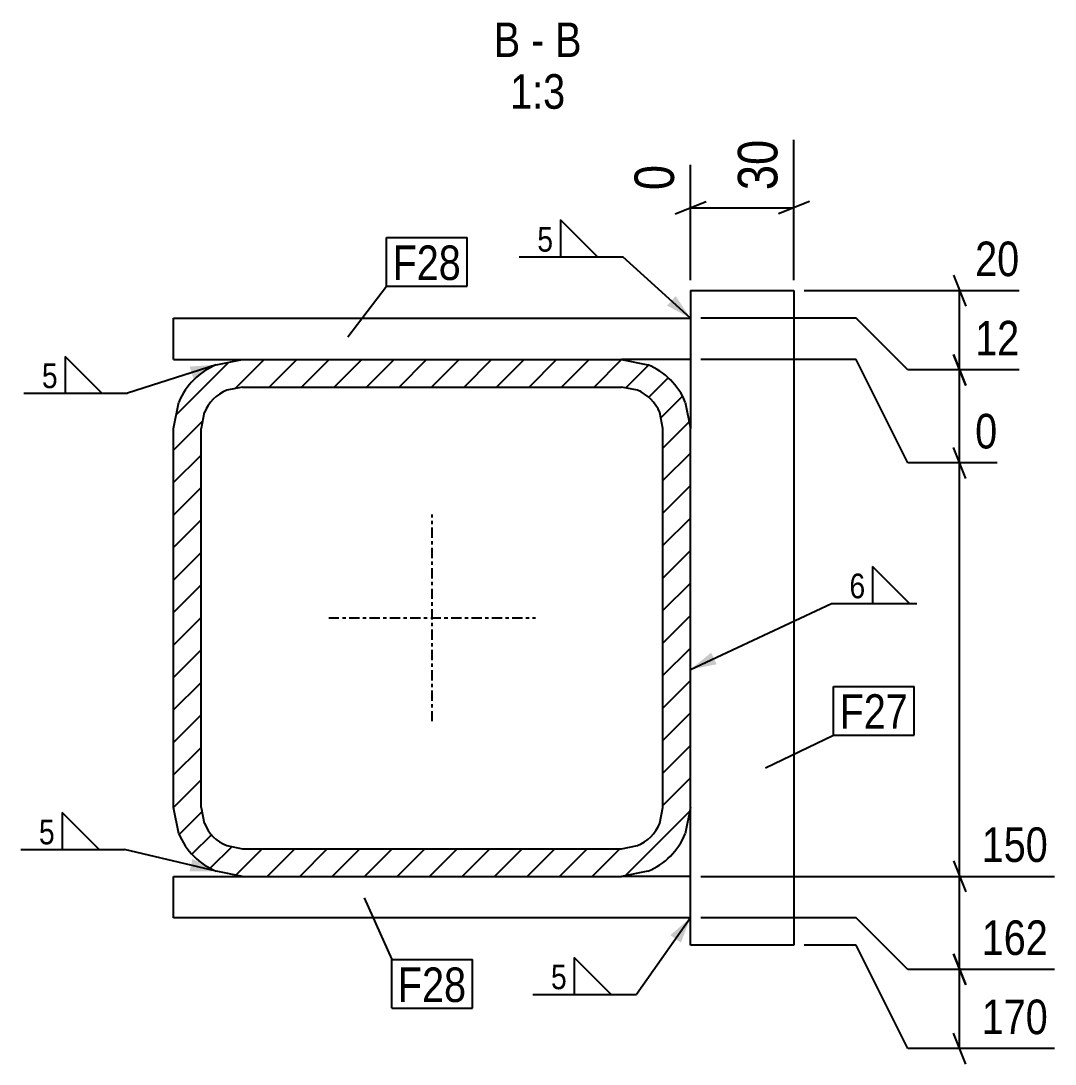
# Model space of a CAD drawing. Header units: millimetres. Extents: x 7 to 46952, y 6 to 1565.
# Drawn here: x 7.2 to 307.3, y 7.2 to 310 of the extents above; entities that cross this region are included whole.
import ezdxf

# ---------------------------------------------------------------- set-up
doc = ezdxf.new("R2010")
doc.units = ezdxf.units.MM
doc.linetypes.add('DXK_LINE_DOT2', pattern=[3.9198, 1.9599, -1.9599])
doc.linetypes.add('DXK_LINE_DOT3', pattern=[5.9187, 2.979, -0.9799, 0.9799, -0.9799])
for name, color, linetype in [('MÅLSÆTNING', 7, 'Continuous'), ('STÅL', 7, 'Continuous'), ('TEKST', 7, 'Continuous')]:
    doc.layers.add(name, color=color, linetype=linetype)
doc.styles.add('Arial Narrow', font='ARIALN.TTF', dxfattribs={"height": 0.2})

msp = doc.modelspace()

# ---------------------------------------------------------------- hatches: boundary and pattern name
at = {"layer": 'STÅL', "linetype": 'Continuous'}
h = msp.add_hatch(dxfattribs=at)
h.set_pattern_fill('', scale=2.1, style=0, pattern_type=0)
h.set_pattern_definition([(45, (51.53, 81.697), (-4.71463, 4.71463), [])])
h.paths.add_polyline_path([(51.53, 191.7), (51.53, 81.7), (53.05, 74.04), (57.39, 67.55), (63.88, 63.22), (71.53, 61.7), (181.53, 61.7), (189.18, 63.22), (195.67, 67.55), (200.01, 74.04), (201.53, 81.7), (201.53, 191.7), (200.01, 199.35), (195.67, 205.84), (189.18, 210.17), (181.53, 211.7), (71.53, 211.7), (63.88, 210.17), (57.39, 205.84), (53.05, 199.35)])
h.paths.add_polyline_path([(63.04, 200.18), (66.94, 202.78), (71.53, 203.7), (181.53, 203.7), (186.12, 202.78), (190.02, 200.18), (192.62, 196.29), (193.53, 191.7), (193.53, 81.7), (192.62, 77.1), (190.02, 73.21), (186.12, 70.61), (181.53, 69.7), (71.53, 69.7), (66.94, 70.61), (63.04, 73.21), (60.44, 77.1), (59.53, 81.7), (59.53, 191.7), (60.44, 196.29)])
at = {"layer": 'TEKST', "linetype": 'Continuous'}
for points in [[(197.23, 230.13), (201.53, 223.7), (194.72, 227.35)], [(56.16, 209.66), (63.88, 210.17), (57.31, 206.09)], [(209.12, 123.25), (201.53, 121.77), (207.53, 126.65)], [(209.12, 123.25), (201.53, 121.77), (207.53, 126.65)], [(57.01, 66.77), (63.88, 63.22), (56.15, 63.12)], [(195.68, 44.64), (201.53, 49.69), (198.74, 42.48)]]:
    msp.add_hatch(color=3, dxfattribs=at).paths.add_polyline_path(points)

# ---------------------------------------------------------------- linework, layer by layer
at = {"layer": 'MÅLSÆTNING', "color": 7, "linetype": 'Continuous'}
for p, q in [((231.53, 234.7), (231.53, 275.49)), ((201.53, 234.7), (201.53, 268.18)), ((197.03, 253.97), (206.03, 257.57)), ((236.03, 257.57), (227.03, 253.97)), ((201.53, 255.77), (231.53, 255.77)), ((277.83, 236.2), (281.43, 227.2)), ((234.53, 231.7), (296.92, 231.7)), ((279.63, 208.7), (279.63, 231.7)), ((249.63, 223.7), (204.53, 223.7)), ((249.63, 223.7), (204.53, 223.7)), ((264.63, 208.7), (249.63, 223.7)), ((264.63, 208.7), (249.63, 223.7)), ((277.83, 213.2), (281.43, 204.2)), ((249.63, 211.7), (204.53, 211.7)), ((249.63, 211.7), (204.53, 211.7)), ((264.63, 181.7), (249.63, 211.7)), ((264.63, 181.7), (249.63, 211.7)), ((296.92, 208.7), (264.63, 208.7)), ((296.92, 208.7), (264.63, 208.7)), ((279.63, 181.7), (279.63, 208.7)), ((281.43, 177.2), (277.83, 186.2)), ((281.43, 177.2), (277.83, 186.2)), ((290.53, 181.7), (264.63, 181.7)), ((290.53, 181.7), (264.63, 181.7)), ((279.63, 61.69), (279.63, 181.7)), ((277.83, 66.19), (281.43, 57.19)), ((277.83, 66.19), (281.43, 57.19)), ((204.53, 61.69), (307.15, 61.69)), ((204.53, 61.69), (307.15, 61.69)), ((279.63, 34.69), (279.63, 61.69)), ((249.63, 49.69), (204.53, 49.69)), ((249.63, 49.69), (204.53, 49.69)), ((264.63, 34.69), (249.63, 49.69)), ((264.63, 34.69), (249.63, 49.69)), ((249.63, 41.7), (234.53, 41.7)), ((264.63, 11.7), (249.63, 41.7)), ((281.43, 30.19), (277.83, 39.19)), ((277.83, 39.19), (281.43, 30.19)), ((307.15, 34.69), (264.63, 34.69)), ((307.15, 34.69), (264.63, 34.69)), ((279.63, 11.7), (279.63, 34.69)), ((281.43, 7.2), (277.83, 16.2)), ((307.15, 11.7), (264.63, 11.7))]:
    msp.add_line(p, q, dxfattribs=at)
at = {"layer": 'STÅL', "color": 2, "linetype": 'Continuous'}
for p, q in [((201.53, 231.7), (201.53, 191.7)), ((201.53, 231.7), (231.53, 231.7)), ((231.53, 231.7), (231.53, 41.7)), ((51.53, 211.7), (51.53, 223.7)), ((51.53, 223.7), (201.53, 223.7)), ((51.53, 211.7), (71.55, 211.7)), ((63.88, 210.17), (71.53, 211.7)), ((71.53, 211.7), (181.53, 211.7)), ((201.53, 211.7), (181.51, 211.7)), ((181.53, 211.7), (189.18, 210.17)), ((71.53, 203.7), (66.94, 202.78)), ((71.53, 203.7), (181.53, 203.7)), ((186.12, 202.78), (181.53, 203.7)), ((51.53, 191.7), (53.05, 199.35)), ((200.01, 199.35), (201.53, 191.7)), ((60.44, 196.29), (59.53, 191.7)), ((193.53, 191.7), (192.62, 196.29)), ((51.53, 81.7), (51.53, 191.7)), ((59.53, 81.7), (59.53, 191.7)), ((193.53, 81.7), (193.53, 191.7)), ((201.53, 81.7), (201.53, 191.7)), ((53.05, 74.04), (51.53, 81.7)), ((59.53, 81.7), (60.44, 77.1)), ((192.62, 77.1), (193.53, 81.7)), ((201.53, 81.7), (200.01, 74.04)), ((201.53, 41.7), (201.53, 81.7)), ((66.94, 70.61), (71.53, 69.7)), ((71.53, 69.7), (181.53, 69.7)), ((181.53, 69.7), (186.12, 70.61)), ((51.53, 49.69), (51.53, 61.69)), ((51.53, 61.69), (71.54, 61.69)), ((71.53, 61.7), (63.88, 63.22)), ((71.53, 61.7), (181.53, 61.7)), ((201.53, 61.69), (181.52, 61.69)), ((189.18, 63.22), (181.53, 61.7)), ((201.53, 49.69), (51.53, 49.69)), ((231.53, 41.7), (201.53, 41.7))]:
    msp.add_line(p, q, dxfattribs=at)
at = {"layer": 'STÅL', "color": 7, "linetype": 'DXK_LINE_DOT2'}
for p, q in [((201.53, 223.7), (201.53, 211.7)), ((71.55, 211.7), (181.51, 211.7)), ((201.53, 81.7), (201.53, 191.7)), ((71.54, 61.69), (181.52, 61.69)), ((201.53, 49.69), (201.53, 61.69))]:
    msp.add_line(p, q, dxfattribs=at)
at = {"layer": 'STÅL', "color": 7, "linetype": 'DXK_LINE_DOT3'}
for p, q in [((126.53, 106.7), (126.53, 166.7)), ((96.53, 136.7), (156.53, 136.7))]:
    msp.add_line(p, q, dxfattribs=at)
at = {"layer": 'STÅL', "color": 2, "linetype": 'Continuous'}
for centre, radius, start, end in [((71.53, 191.7), 20, 112.5, 157.5), ((181.53, 191.7), 20, 22.5, 67.5), ((71.53, 191.7), 12, 112.5, 157.5), ((181.53, 191.7), 12, 22.5, 67.5), ((71.53, 81.7), 12, 202.5, 247.5), ((181.53, 81.7), 12, 292.5, 337.5), ((71.53, 81.7), 20, 202.5, 247.5), ((181.53, 81.7), 20, 292.5, 337.5)]:
    msp.add_arc(centre, radius, start, end, dxfattribs=at)
at = {"layer": 'TEKST', "color": 3, "linetype": 'Continuous'}
for p, q in [((174.5, 241.51), (163.79, 252.22)), ((163.79, 252.22), (163.79, 241.51)), ((163.79, 241.51), (174.5, 241.51)), ((201.53, 223.7), (181.89, 241.51)), ((30.74, 201.9), (20.02, 212.61)), ((20.02, 212.61), (20.02, 201.9)), ((63.88, 210.17), (38.13, 201.9)), ((20.02, 201.9), (30.74, 201.9)), ((265.08, 140.91), (254.36, 151.63)), ((254.36, 151.63), (254.36, 140.91)), ((201.53, 121.77), (242.4, 140.91)), ((201.53, 121.77), (242.4, 140.91)), ((254.36, 140.91), (265.08, 140.91)), ((29.88, 69.49), (19.16, 80.21)), ((19.16, 80.21), (19.16, 69.49)), ((19.16, 69.49), (29.88, 69.49)), ((63.88, 63.22), (37.27, 69.49)), ((201.53, 49.69), (185.86, 27.45)), ((178.47, 27.45), (167.76, 38.17)), ((167.76, 38.17), (167.76, 27.45)), ((167.76, 27.45), (178.47, 27.45))]:
    msp.add_line(p, q, dxfattribs=at)
at = {"layer": 'TEKST', "color": 7, "linetype": 'Continuous'}
for p, q in [((113.27, 247.08), (136.69, 247.08)), ((113.27, 232.98), (113.27, 247.08)), ((136.69, 232.98), (136.69, 247.08)), ((102.12, 218.26), (113.27, 232.98)), ((113.27, 232.98), (136.69, 232.98)), ((243, 116.82), (266.42, 116.82)), ((243, 102.72), (243, 116.82)), ((266.42, 102.72), (266.42, 116.82)), ((223.33, 93.16), (243, 102.72)), ((243, 102.72), (266.42, 102.72)), ((106.78, 55.43), (114.81, 37.53)), ((114.81, 37.53), (138.23, 37.53)), ((114.81, 23.43), (114.81, 37.53)), ((138.23, 23.43), (138.23, 37.53)), ((114.81, 23.43), (138.23, 23.43))]:
    msp.add_line(p, q, dxfattribs=at)

# ---------------------------------------------------------------- wipeouts: each hides what was drawn before it
at = {"color": 0, "linetype": 'Continuous'}
for points, layer in [([(307.33, 63.79), (307.33, 78.49), (283.94, 78.49), (283.94, 63.79)], 'MÅLSÆTNING'), ([(307.33, 36.79), (307.33, 51.49), (283.94, 51.49), (283.94, 36.79)], 'MÅLSÆTNING'), ([(307.33, 13.8), (307.33, 28.5), (283.94, 28.5), (283.94, 13.8)], 'MÅLSÆTNING'), ([(152.11, 299.49), (152.11, 309.99), (144.44, 309.99), (144.44, 299.49)], 'TEKST'), ([(159.09, 299.49), (159.09, 309.99), (155.26, 309.99), (155.26, 299.49)], 'TEKST'), ([(169.91, 299.49), (169.91, 309.99), (162.24, 309.99), (162.24, 299.49)], 'TEKST'), ([(165.17, 284.49), (165.17, 294.99), (149.18, 294.99), (149.18, 284.49)], 'TEKST')]:
    msp.add_wipeout(points, dxfattribs=at).dxf.layer = layer
at = {"color": 0}
for points in [[(162.24, 242.41), (162.24, 251.11), (156.47, 251.11), (156.47, 242.41)], [(134.89, 234.78), (134.89, 245.28), (115.07, 245.28), (115.07, 234.78)], [(18.48, 202.8), (18.48, 211.5), (12.71, 211.5), (12.71, 202.8)], [(252.82, 141.81), (252.82, 150.51), (247.05, 150.51), (247.05, 141.81)], [(264.62, 104.52), (264.62, 115.02), (244.8, 115.02), (244.8, 104.52)], [(17.62, 70.39), (17.62, 79.09), (11.85, 79.09), (11.85, 70.39)], [(166.21, 28.35), (166.21, 37.05), (160.44, 37.05), (160.44, 28.35)], [(136.43, 25.23), (136.43, 35.73), (116.61, 35.73), (116.61, 25.23)]]:
    msp.add_wipeout(points, dxfattribs=at).dxf.layer = 'TEKST'

# ---------------------------------------------------------------- next in the draw order: linework, layer by layer
at = {"layer": 'TEKST', "color": 3, "linetype": 'Continuous'}
for p, q in [((151.82, 241.51), (181.89, 241.51)), ((8.06, 201.9), (38.13, 201.9)), ((242.4, 140.91), (267.22, 140.91)), ((7.2, 69.49), (37.27, 69.49)), ((155.79, 27.45), (185.86, 27.45))]:
    msp.add_line(p, q, dxfattribs=at)

# ---------------------------------------------------------------- next in the draw order: texts
at = {"layer": 'MÅLSÆTNING', "color": 3, "linetype": 'Continuous', "style": 'Arial Narrow'}
for s, p in [('150', (286.04, 65.89)), ('162', (286.04, 38.89)), ('170', (286.04, 15.9))]:
    msp.add_text(s, height=10.021, dxfattribs=at).set_placement(p)
at = {"layer": 'TEKST', "color": 3, "linetype": 'Continuous', "style": 'Arial Narrow'}
for s, height, p in [('B', 10.02, (144.44, 299.49)), ('B', 10.02, (162.24, 299.49)), ('-', 10.02, (155.26, 299.49)), ('1:3', 10.021, (149.18, 284.49))]:
    msp.add_text(s, height=height, dxfattribs=at).set_placement(p)
at = {"layer": 'TEKST', "color": 3, "style": 'Arial Narrow'}
for s, p in [('5', (157.07, 243.01)), ('5', (13.31, 203.4)), ('6', (247.65, 142.41)), ('5', (12.45, 70.99)), ('5', (161.04, 28.95))]:
    msp.add_text(s, height=7.16, dxfattribs=at).set_placement(p)

# ---------------------------------------------------------------- next in the draw order: wipeouts: each hides what was drawn before it
at = {"color": 0, "linetype": 'Continuous'}
for points in [[(229.13, 277.89), (212.33, 277.89), (212.33, 258.47), (229.13, 258.47)], [(199.13, 270.58), (182.33, 270.58), (182.33, 258.47), (199.13, 258.47)], [(299.02, 233.8), (299.02, 248.5), (282.03, 248.5), (282.03, 233.8)], [(299.02, 210.8), (299.02, 225.5), (282.03, 225.5), (282.03, 210.8)], [(292.63, 183.8), (292.63, 198.5), (282.03, 198.5), (282.03, 183.8)]]:
    msp.add_wipeout(points, dxfattribs=at).dxf.layer = 'MÅLSÆTNING'
at = {"color": 0}
for points in [[(134.89, 234.78), (134.89, 245.28), (115.07, 245.28), (115.07, 234.78)], [(264.62, 104.52), (264.62, 115.02), (244.8, 115.02), (244.8, 104.52)], [(136.43, 25.23), (136.43, 35.73), (116.61, 35.73), (116.61, 25.23)]]:
    msp.add_wipeout(points, dxfattribs=at).dxf.layer = 'TEKST'

# ---------------------------------------------------------------- next in the draw order: linework, layer by layer
at = {"layer": 'MÅLSÆTNING', "color": 7, "linetype": 'Continuous'}
msp.add_line((281.43, 204.2), (277.83, 213.2), dxfattribs=at)

# ---------------------------------------------------------------- next in the draw order: texts
at = {"layer": 'MÅLSÆTNING', "color": 3, "linetype": 'Continuous', "style": 'Arial Narrow'}
for s, height, p in [('30', 11.453, (226.73, 260.87)), ('0', 11.45, (196.73, 260.87))]:
    msp.add_text(s, height=height, rotation=90.0002, dxfattribs=at).set_placement(p)
for s, height, p in [('20', 10.021, (284.13, 235.9)), ('12', 10.021, (284.13, 212.9)), ('0', 10.02, (284.13, 185.9))]:
    msp.add_text(s, height=height, dxfattribs=at).set_placement(p)
at = {"layer": 'TEKST', "color": 3, "style": 'Arial Narrow'}
for s, p in [('F28', (115.07, 234.78)), ('F27', (244.8, 104.52)), ('F28', (116.61, 25.23))]:
    msp.add_text(s, height=10.021, dxfattribs=at).set_placement(p)

doc.saveas('drawing.dxf')
